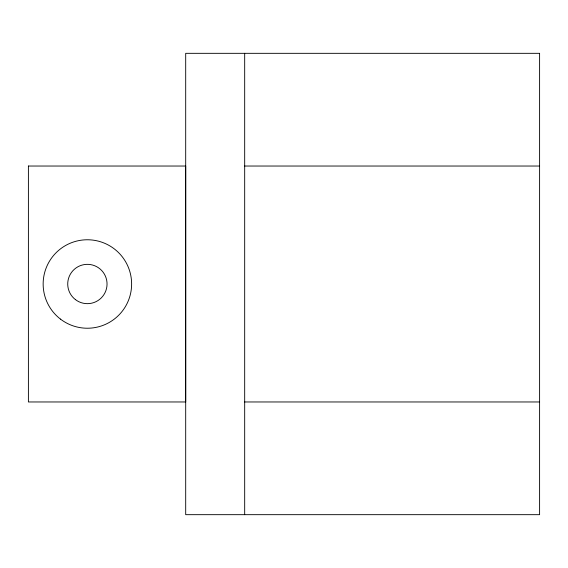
<?xml version="1.0" encoding="UTF-8"?>
<svg xmlns="http://www.w3.org/2000/svg" width="568" height="568" viewBox="0 0 568 568"><rect width="100%" height="100%" fill="white"/><g stroke="black" fill="none" stroke-linecap="round" stroke-linejoin="round"><path stroke-width="0.85" d="M244.68 166.033L539.6 166.033M244.68 401.966L539.6 401.966M244.68 53.328L244.68 514.672M28.4 166.033L28.4 401.966L185.693 401.966L185.693 166.033L28.4 166.033M539.6 53.328L185.693 53.328L185.693 514.672L539.6 514.672L539.6 53.328M60.456 319.095A44.24 44.24 0 0 0 131.243 289.772A44.24 44.24 0 0 0 70.453 243.132A44.24 44.24 0 0 0 60.456 319.095M75.416 299.599A19.66 19.66 0 0 0 106.876 286.563A19.66 19.66 0 0 0 79.861 265.838A19.66 19.66 0 0 0 75.416 299.599"/></g></svg>
